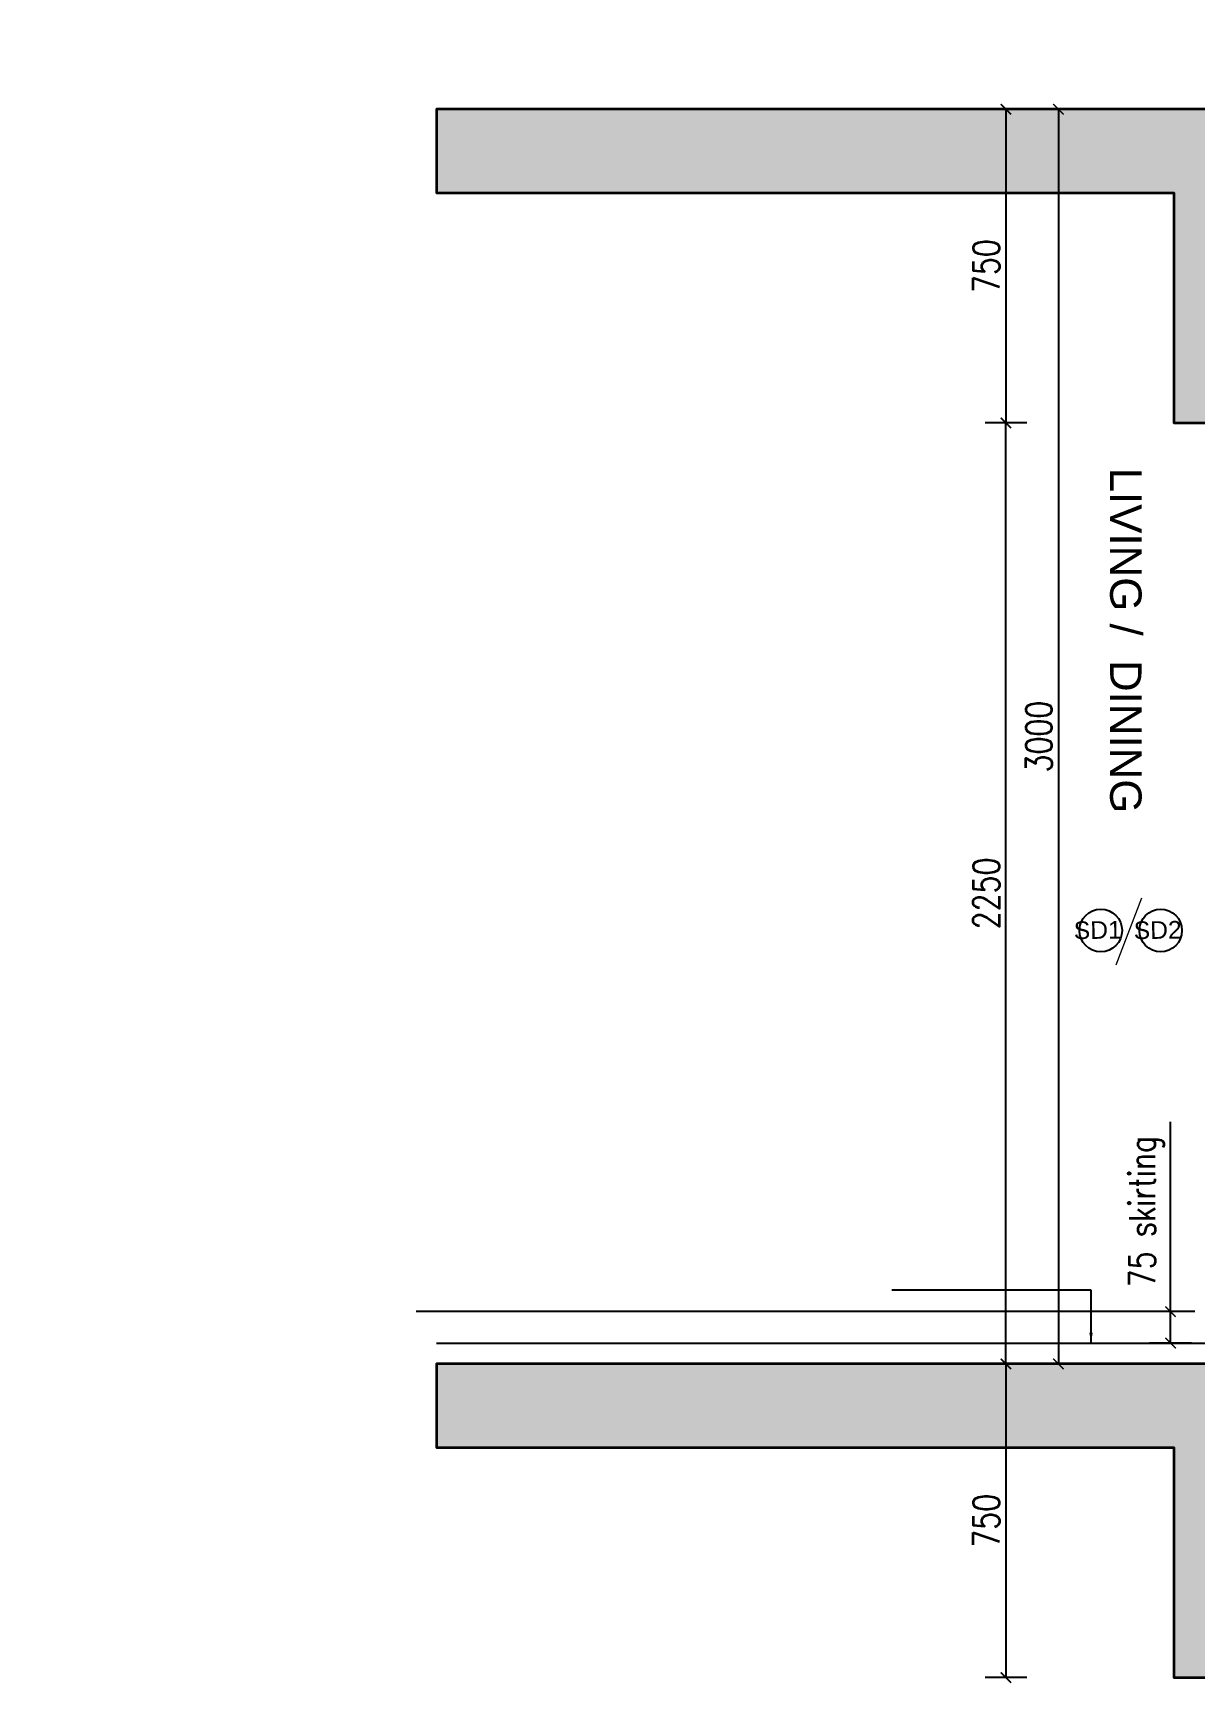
# Model space of a CAD drawing. Header units: millimetres. Extents: x 1066295 to 1300022, y -5734212 to -5454663.
# Drawn here: x 1076948 to 1079726, y -5624045 to -5620089 of the extents above; entities that cross this region are included whole.
import ezdxf
from ezdxf.enums import TextEntityAlignment as Align

# ---------------------------------------------------------------- set-up
doc = ezdxf.new("R2010")
doc.units = ezdxf.units.MM
doc.header["$LTSCALE"] = 1000
doc.header["$MEASUREMENT"] = 0
doc.linetypes.add('AUDIT_D_120904163729-0', pattern=[0])
doc.linetypes.add('T9_PROFILE SECTIONS$0$T10(T7 IS SIMILAR BUT MIRROR) - DIMENSION & TEXTING$0$HIDDEN', pattern=[0.375, 0.25, -0.125])
doc.layers.get('0').update_dxf_attribs({"linetype": 'AUDIT_D_120904163729-0'})
doc.layers.add('T9_PROFILE SECTIONS$0$A-SLAB', color=3, linetype='Continuous', lineweight=35)
doc.layers.add('T9_PROFILE SECTIONS$0$R0-18-10-2014-T1-1st Podium Floor Plan$0$Text', color=7, linetype='Continuous', lineweight=0)
for name, color, linetype in [('T9_PROFILE SECTIONS$0$DIMDETAIL', 8, 'Continuous'), ('T9_PROFILE SECTIONS$0$F.F.L', 36, 'Continuous'), ('T9_PROFILE SECTIONS$0$HATCH 150', 8, 'Continuous'), ('T9_PROFILE SECTIONS$0$T10(T7 IS SIMILAR BUT MIRROR) - DIMENSION & TEXTING$0$A-DIMENSIONS', 2, 'T9_PROFILE SECTIONS$0$T10(T7 IS SIMILAR BUT MIRROR) - DIMENSION & TEXTING$0$HIDDEN'), ('T9_PROFILE SECTIONS$0$TEXT ROOM', 7, 'Continuous'), ('T9_PROFILE SECTIONS$0$TYPICAL UNITS$0$a-door-no', 104, 'Continuous')]:
    doc.layers.add(name, color=color, linetype=linetype)
doc.styles.add('T9_PROFILE SECTIONS$0$ARIAL ARROW', font='arial.ttf')
doc.styles.add('T9_PROFILE SECTIONS$0$text-cmn', font='romans.shx', dxfattribs={"width": 0.8})
doc.styles.add('T9_PROFILE SECTIONS$0$TYPICAL UNITS$0$LODHA STANDERD', font='sanss___.ttf')
doc.dimstyles.new('T9_PROFILE SECTIONS$0$DIM 1-25', dxfattribs={"dimscale": 25, "dimtxt": 2.5, "dimasz": 1, "dimexe": 2, "dimexo": 2, "dimtad": 1, "dimdec": 0, "dimdsep": 46, "dimtxsty": 'T9_PROFILE SECTIONS$0$text-cmn', "dimblk": 'T9_PROFILE SECTIONS$0$_ArchTick', "dimcen": 2, "dimclrd": 1, "dimclre": 1, "dimclrt": 2, "dimadec": 0, "dimazin": 0, "dimtfac": 1, "dimtdec": 0, "dimtix": 1, "dimtmove": 0, "dimatfit": 3, "dimfxl": 2, "dimfxlon": 1, "dimlwd": -1, "dimlwe": -1, "dimarcsym": 0})

# ---------------------------------------------------------------- blocks, each defined once
blk = doc.blocks.new('T9_PROFILE SECTIONS$0$_ArchTick')
at = {"color": 0, "linetype": 'ByBlock', "const_width": 0.15}
blk.add_lwpolyline([(-0.5, -0.5), (0.5, 0.5)], dxfattribs=at)
blk = doc.blocks.new('*D540')
at = {"layer": 'T9_PROFILE SECTIONS$0$DIMDETAIL', "color": 1, "linetype": 'ByBlock', "transparency": 16777216}
for p, q in [((1081069.3, -5620872.3), (1080969.3, -5620872.3)), ((1081019.3, -5620872.3), (1081019.3, -5621622.3)), ((1081069.3, -5621622.3), (1080969.3, -5621622.3))]:
    blk.add_line(p, q, dxfattribs=at)
at = {"layer": 'T9_PROFILE SECTIONS$0$DIMDETAIL', "color": 1, "linetype": 'ByBlock', "transparency": 16777216, "xscale": 25, "yscale": 25, "zscale": 25}
for p, rotation in [((1081019.3, -5620872.3), 90), ((1081019.3, -5621622.3), 270)]:
    blk.add_blockref('T9_PROFILE SECTIONS$0$_ArchTick', p, dxfattribs=dict(at, rotation=rotation))
at = {"layer": 'T9_PROFILE SECTIONS$0$DIMDETAIL', "color": 7, "linetype": 'ByBlock', "transparency": 16777216, "insert": (1080972.4, -5621247.3), "char_height": 62.5, "attachment_point": 5, "rotation": 90, "style": 'T9_PROFILE SECTIONS$0$text-cmn'}
blk.add_mtext('750', dxfattribs=at)
blk = doc.blocks.new('*D541')
at = {"layer": 'T9_PROFILE SECTIONS$0$DIMDETAIL', "color": 1, "linetype": 'ByBlock', "transparency": 16777216}
for p, q in [((1081069.3, -5618622.3), (1080969.3, -5618622.3)), ((1081019.3, -5620872.3), (1081019.3, -5618622.3)), ((1081069.3, -5620872.3), (1080969.3, -5620872.3))]:
    blk.add_line(p, q, dxfattribs=at)
at = {"layer": 'T9_PROFILE SECTIONS$0$DIMDETAIL', "color": 1, "linetype": 'ByBlock', "transparency": 16777216, "xscale": 25, "yscale": 25, "zscale": 25}
for p, rotation in [((1081019.3, -5618622.3), 90), ((1081019.3, -5620872.3), 270)]:
    blk.add_blockref('T9_PROFILE SECTIONS$0$_ArchTick', p, dxfattribs=dict(at, rotation=rotation))
at = {"layer": 'T9_PROFILE SECTIONS$0$DIMDETAIL', "color": 7, "linetype": 'ByBlock', "transparency": 16777216, "insert": (1080972.4, -5619747.3), "char_height": 62.5, "attachment_point": 5, "rotation": 90, "style": 'T9_PROFILE SECTIONS$0$text-cmn'}
blk.add_mtext('2250', dxfattribs=at)
blk = doc.blocks.new('T9_PROFILE SECTIONS$0$TYPICAL UNITS$0$B-flat-33')
at = {"layer": 'T9_PROFILE SECTIONS$0$TYPICAL UNITS$0$a-door-no'}
blk.add_ellipse((14108, 1402), major_axis=(0, -181), ratio=0.999989, dxfattribs=at)
at = {"layer": 'T9_PROFILE SECTIONS$0$TYPICAL UNITS$0$a-door-no', "style": 'T9_PROFILE SECTIONS$0$TYPICAL UNITS$0$LODHA STANDERD', "oblique": 0, "width": 0.999989}
blk.add_attdef('OP1', text='', height=150, rotation=0.7592, dxfattribs=at).set_placement((14117, 1332), align=Align.CENTER)
blk = doc.blocks.new('*D555')
at = {"layer": 'T9_PROFILE SECTIONS$0$DIMDETAIL', "color": 1, "linetype": 'ByBlock', "transparency": 16777216}
for p, q in [((1081412.8, -5620747.3), (1081412.8, -5620293.5)), ((1081462.8, -5620747.3), (1081362.8, -5620747.3)), ((1081412.8, -5620822.3), (1081412.8, -5620747.3)), ((1081462.8, -5620822.3), (1081362.8, -5620822.3))]:
    blk.add_line(p, q, dxfattribs=at)
at = {"layer": 'T9_PROFILE SECTIONS$0$DIMDETAIL', "color": 1, "linetype": 'ByBlock', "transparency": 16777216, "xscale": 25, "yscale": 25, "zscale": 25}
for p, rotation in [((1081412.8, -5620747.3), 90), ((1081412.8, -5620822.3), 270)]:
    blk.add_blockref('T9_PROFILE SECTIONS$0$_ArchTick', p, dxfattribs=dict(at, rotation=rotation))
at = {"layer": 'T9_PROFILE SECTIONS$0$DIMDETAIL', "color": 7, "linetype": 'ByBlock', "transparency": 16777216, "insert": (1081355.5, -5620507.9), "char_height": 62.5, "attachment_point": 5, "rotation": 90, "style": 'T9_PROFILE SECTIONS$0$text-cmn'}
blk.add_mtext('75 skirting', dxfattribs=at)
blk = doc.blocks.new('*D556')
at = {"layer": 'T9_PROFILE SECTIONS$0$DIMDETAIL', "color": 1, "linetype": 'ByBlock', "transparency": 16777216}
for p, q in [((1081069.3, -5617872.3), (1080969.3, -5617872.3)), ((1081019.3, -5617872.3), (1081019.3, -5618622.3)), ((1081069.3, -5618622.3), (1080969.3, -5618622.3))]:
    blk.add_line(p, q, dxfattribs=at)
at = {"layer": 'T9_PROFILE SECTIONS$0$DIMDETAIL', "color": 1, "linetype": 'ByBlock', "transparency": 16777216, "xscale": 25, "yscale": 25, "zscale": 25}
for p, rotation in [((1081019.3, -5617872.3), 90), ((1081019.3, -5618622.3), 270)]:
    blk.add_blockref('T9_PROFILE SECTIONS$0$_ArchTick', p, dxfattribs=dict(at, rotation=rotation))
at = {"layer": 'T9_PROFILE SECTIONS$0$DIMDETAIL', "color": 7, "linetype": 'ByBlock', "transparency": 16777216, "insert": (1080972.4, -5618247.3), "char_height": 62.5, "attachment_point": 5, "rotation": 90, "style": 'T9_PROFILE SECTIONS$0$text-cmn'}
blk.add_mtext('750', dxfattribs=at)
blk = doc.blocks.new('*D557')
at = {"layer": 'T9_PROFILE SECTIONS$0$DIMDETAIL', "color": 1, "linetype": 'ByBlock', "transparency": 16777216}
for p, q in [((1081094.9, -5617872.3), (1081194.9, -5617872.3)), ((1081144.9, -5617872.3), (1081144.9, -5620872.3)), ((1081094.9, -5620872.3), (1081194.9, -5620872.3))]:
    blk.add_line(p, q, dxfattribs=at)
at = {"layer": 'T9_PROFILE SECTIONS$0$DIMDETAIL', "color": 1, "linetype": 'ByBlock', "transparency": 16777216, "xscale": 25, "yscale": 25, "zscale": 25}
for p, rotation in [((1081144.9, -5617872.3), 90), ((1081144.9, -5620872.3), 270)]:
    blk.add_blockref('T9_PROFILE SECTIONS$0$_ArchTick', p, dxfattribs=dict(at, rotation=rotation))
at = {"layer": 'T9_PROFILE SECTIONS$0$DIMDETAIL', "color": 7, "linetype": 'ByBlock', "transparency": 16777216, "insert": (1081098, -5619372.3), "char_height": 62.5, "attachment_point": 5, "rotation": 90, "style": 'T9_PROFILE SECTIONS$0$text-cmn'}
blk.add_mtext('3000', dxfattribs=at)
blk = doc.blocks.new('T9_PROFILE SECTIONS')
at = {"layer": 'T9_PROFILE SECTIONS$0$HATCH 150'}
h = blk.add_hatch(color=8, dxfattribs=at)
h.dxf.hatch_style = 1
h.paths.add_polyline_path([(1083121.043, -5617722.3417), (1083121.043, -5617872.3417), (1083121.043, -5618022.3417), (1081621.043, -5618022.3417), (1081621.043, -5617872.3417), (1079657.6692, -5617872.3417), (1079657.6692, -5618072.3417), (1081421.043, -5618072.3417), (1081421.043, -5618622.3417), (1081621.043, -5618622.3417), (1081621.043, -5618222.3417), (1083121.043, -5618222.3417), (1083121.043, -5618622.3417), (1083281.043, -5618622.3417), (1083281.043, -5617722.3417)])
h = blk.add_hatch(color=8, dxfattribs=at)
h.dxf.hatch_style = 1
h.paths.add_polyline_path([(1083121.043, -5620722.3417), (1083121.043, -5620872.3417), (1083121.043, -5621022.3417), (1081621.043, -5621022.3417), (1081621.043, -5620872.3417), (1079657.6692, -5620872.3417), (1079657.6692, -5621072.3417), (1081421.043, -5621072.3417), (1081421.043, -5621622.3417), (1081621.043, -5621622.3417), (1081621.043, -5621222.3417), (1083121.043, -5621222.3417), (1083121.043, -5621622.3417), (1083281.043, -5621622.3417), (1083281.043, -5620722.3417)])
at = {"layer": 'T9_PROFILE SECTIONS$0$A-SLAB', "linetype": 'ByBlock', "elevation": -0.01}
for points in [[(1083121.043, -5617722.3417), (1083121.043, -5617872.3417), (1083121.043, -5618022.3417), (1081621.043, -5618022.3417), (1081621.043, -5617872.3417), (1079657.6692, -5617872.3417), (1079657.6692, -5618072.3417), (1081421.043, -5618072.3417), (1081421.043, -5618622.3417), (1081621.043, -5618622.3417), (1081621.043, -5618222.3417), (1083121.043, -5618222.3417), (1083121.043, -5618622.3417), (1083281.043, -5618622.3417), (1083281.043, -5617722.3417)], [(1083121.043, -5620722.3417), (1083121.043, -5620872.3417), (1083121.043, -5621022.3417), (1081621.043, -5621022.3417), (1081621.043, -5620872.3417), (1079657.6692, -5620872.3417), (1079657.6692, -5621072.3417), (1081421.043, -5621072.3417), (1081421.043, -5621622.3417), (1081621.043, -5621622.3417), (1081621.043, -5621222.3417), (1083121.043, -5621222.3417), (1083121.043, -5621622.3417), (1083281.043, -5621622.3417), (1083281.043, -5620722.3417)]]:
    blk.add_lwpolyline(points, close=True, dxfattribs=at)
at = {"layer": 'T9_PROFILE SECTIONS$0$F.F.L', "linetype": 'Continuous', "ltscale": 0.1}
blk.add_line((1081471.043, -5620747.3416, -0.01), (1079609.3991, -5620747.3416, -0.01), dxfattribs=at)
at = {"layer": 'T9_PROFILE SECTIONS$0$F.F.L', "linetype": 'Continuous', "ltscale": 0.1, "elevation": -0.01}
blk.add_lwpolyline([(1079657.6692, -5620822.3417), (1081621.043, -5620822.3417), (1081621.043, -5620832.3417), (1083121.043, -5620832.3417)], dxfattribs=at)
at = {"layer": 'T9_PROFILE SECTIONS$0$R0-18-10-2014-T1-1st Podium Floor Plan$0$Text'}
blk.add_line((1081282.5656, -5619918.0995), (1081344.1494, -5619758.2161), dxfattribs=at)
at = {"layer": 'T9_PROFILE SECTIONS$0$T10(T7 IS SIMILAR BUT MIRROR) - DIMENSION & TEXTING$0$A-DIMENSIONS', "linetype": 'ByBlock'}
blk.add_circle((1080913.8262, -5610921.0339), 12874.0202, dxfattribs=at)
at = {"layer": 'T9_PROFILE SECTIONS$0$TEXT ROOM', "ltscale": 0.1}
ref = blk.add_blockref('T9_PROFILE SECTIONS$0$TYPICAL UNITS$0$B-flat-33', (1077278.0635, -5620230.2388), dxfattribs=dict(at, xscale=0.28125, yscale=0.28125, zscale=0.28125))
ref.add_attrib('OP1', 'SD1', dxfattribs={"layer": 'T9_PROFILE SECTIONS$0$TYPICAL UNITS$0$a-door-no', "height": 42.1875, "rotation": 0.7592242, "style": 'T9_PROFILE SECTIONS$0$TYPICAL UNITS$0$LODHA STANDERD', "oblique": 0.0000158, "width": 0.999989}).set_placement((1081239.0445, -5619855.8498), align=Align.CENTER)
ref = blk.add_blockref('T9_PROFILE SECTIONS$0$TYPICAL UNITS$0$B-flat-33', (1077421.358, -5620230.2388), dxfattribs=dict(at, xscale=0.28125, yscale=0.28125, zscale=0.28125))
ref.add_attrib('OP1', 'SD2', dxfattribs={"layer": 'T9_PROFILE SECTIONS$0$TYPICAL UNITS$0$a-door-no', "height": 42.1875, "rotation": 0.7592242, "style": 'T9_PROFILE SECTIONS$0$TYPICAL UNITS$0$LODHA STANDERD', "oblique": 0.0000158, "width": 0.999989}).set_placement((1081382.339, -5619855.8498), align=Align.CENTER)
at = {"layer": 'T9_PROFILE SECTIONS$0$R0-18-10-2014-T1-1st Podium Floor Plan$0$Text', "color": 7, "insert": (1081267.3479, -5619555.8216, 156.4986), "char_height": 75, "attachment_point": 9, "rotation": 270, "style": 'T9_PROFILE SECTIONS$0$ARIAL ARROW'}
blk.add_mtext_dynamic_manual_height_columns('LIVING /  DINING', width=1106.247749, gutter_width=500, heights=[0], dxfattribs=at)
at = {"layer": 'T9_PROFILE SECTIONS$0$DIMDETAIL', "linetype": 'ByBlock'}
for base, p1, p2, picture, middle in [((1081019.2589, -5618622.3417, 0), (1081421.043, -5617872.3417, -0.01), (1081421.043, -5618622.3417, -0.01), '*D556', (1080972.3839, -5618247.3417, 0)), ((1081144.885, -5620872.3417), (1080969.2589, -5617872.3417, 0), (1080969.2589, -5620872.3417, 0), '*D557', (1081098.01, -5619372.3417)), ((1081019.2589, -5618622.3417, 0), (1081421.043, -5620872.3417, 0), (1081421.043, -5618622.3417, -0.0202), '*D541', (1080972.3839, -5619747.3417, 0)), ((1081019.2589, -5621622.3417, 0), (1081421.043, -5620872.3417, -0.01), (1081421.043, -5621622.3417, -0.01), '*D540', (1080972.3839, -5621247.3417, 0))]:
    dim = blk.add_linear_dim(base=base, p1=p1, p2=p2, angle=90, dimstyle='T9_PROFILE SECTIONS$0$DIM 1-25', override={"dimclrt": 7}, dxfattribs=at)
    dim.commit()
    dim.dimension.update_dxf_attribs({"geometry": picture, "text_midpoint": middle})
dim = blk.add_linear_dim(base=(1081412.8253, -5620747.3416, -0.01), p1=(1081600.5312, -5620822.3417, -0.01), p2=(1081600.5312, -5620747.3416, -0.01), angle=90, text='<> skirting', dimstyle='T9_PROFILE SECTIONS$0$DIM 1-25', override={"dimclrt": 7}, dxfattribs=at)
dim.commit()
dim.dimension.update_dxf_attribs({"geometry": '*D555', "text_midpoint": (1081412.8253, -5620507.9071, -0.01), "dimtype": 128})
blk.add_leader([(1081222.7277, -5620822.3417, -0.01), (1081222.7277, -5620695.7381, -0.01), (1080746.9187, -5620695.6404, -0.01)], dimstyle='T9_PROFILE SECTIONS$0$DIM 1-25', dxfattribs=at)

msp = doc.modelspace()

# ---------------------------------------------------------------- block references
at = {"linetype": 'ByBlock'}
msp.add_blockref('T9_PROFILE SECTIONS', (-1745.2, -2398.4, 0.4), dxfattribs=at)

doc.saveas('drawing.dxf')
